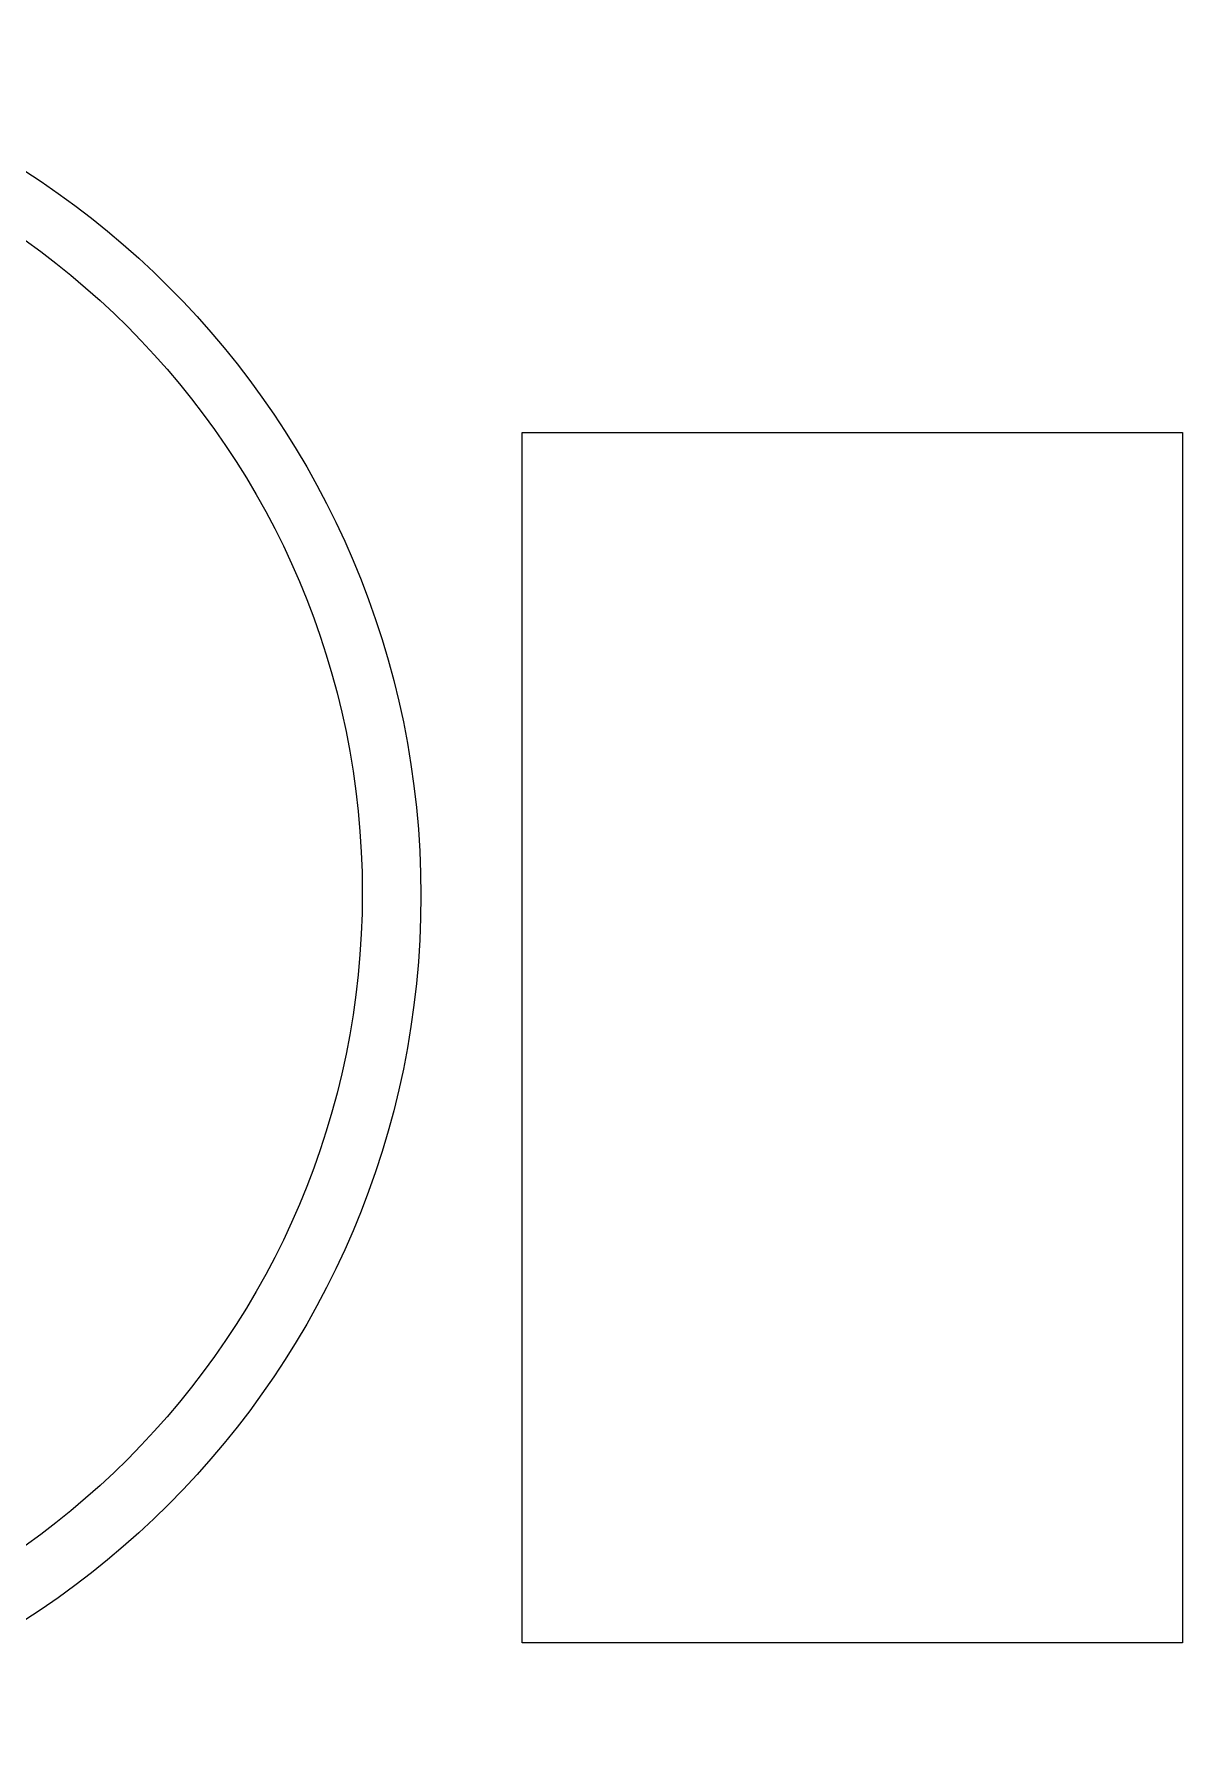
# Model space of a CAD drawing. Header units: millimetres. Extents: x -78 to 148, y -88 to 78.
# Drawn here: x 43.4 to 147.7, y -78.5 to 78 of the extents above; entities that cross this region are included whole.
import ezdxf

# ---------------------------------------------------------------- set-up
doc = ezdxf.new("R2010")
doc.units = ezdxf.units.MM
doc.header["$MEASUREMENT"] = 0
doc.layers.add('猫機械 v8_Sketch1', color=7, linetype='Continuous')

msp = doc.modelspace()

# ---------------------------------------------------------------- linework, layer by layer
at = {"layer": '猫機械 v8_Sketch1'}
for p, q in [((87.71, -68.13), (87.71, 41.87)), ((87.71, 41.87), (147.71, 41.87)), ((147.71, 41.87), (147.71, -68.13)), ((147.71, -68.13), (87.71, -68.13))]:
    msp.add_line(p, q, dxfattribs=at)
for centre, radius in [((0.25, -0.21), 78.25), ((0.43, 0.02), 72.75)]:
    msp.add_circle(centre, radius, dxfattribs=at)

doc.saveas('drawing.dxf')
